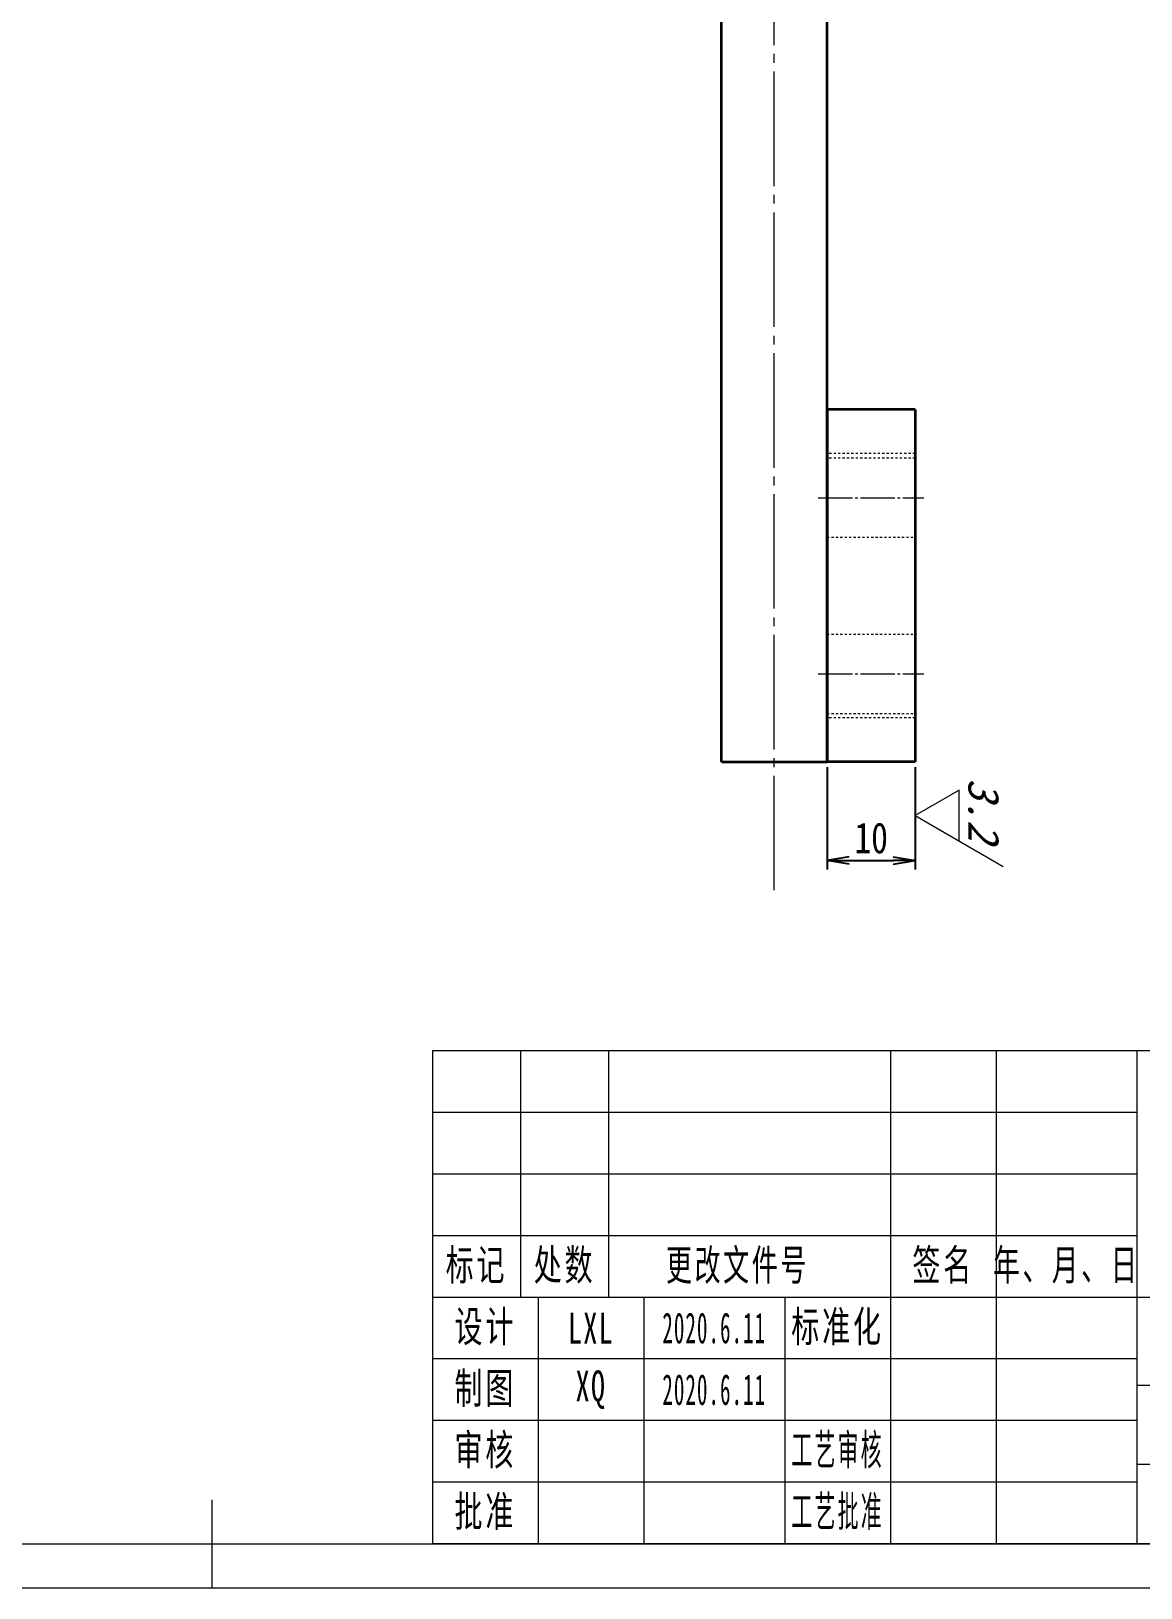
# Model space of a CAD drawing. Header units: millimetres. Extents: x -15766 to 80009, y -9701 to 15159.
# Drawn here: x -10877 to -10751, y 8886 to 9062.8 of the extents above; entities that cross this region are included whole.
import ezdxf
from ezdxf.enums import TextEntityAlignment as Align

# ---------------------------------------------------------------- set-up
doc = ezdxf.new("R2010")
doc.units = ezdxf.units.MM
doc.linetypes.add('CENTER-HOKUTO_1', pattern=[16, 13, -1, 1, -1])
doc.linetypes.add('HIDDEN-HOKUTO_1', pattern=[2, 1, -1])
doc.layers.get('DEFPOINTS').update_dxf_attribs({"lineweight": 18})
for name, color, linetype, lineweight in [('AM_7', 2, 'CENTER-HOKUTO_1', 18), ('AM_HID', 1, 'HIDDEN-HOKUTO_1', 18), ('AM_VIS', 7, 'Continuous', 18), ('CDRAFT0', 7, 'Continuous', 18), ('DIM', 253, 'Continuous', 20), ('title_frame', 7, 'Continuous', 18), ('word_dim', 9, 'Continuous', 18), ('尺寸线层', 3, 'Continuous', 18), ('粗实线层_1', 7, 'Continuous', 15), ('细实线层', 7, 'Continuous', 18)]:
    doc.layers.add(name, color=color, linetype=linetype, lineweight=lineweight)
doc.styles.add('DIM', font='', dxfattribs={"width": 0.8})
doc.styles.add('UserTxtStyle1', font='', dxfattribs={"width": 0.618357})
doc.styles.add('UserTxtStyle2', font='', dxfattribs={"width": 0.634692})
doc.styles.add('标准', font='', dxfattribs={"width": 0.667})
doc.styles.get('DIM').set_extended_font_data('NSimSun')
doc.styles.get('UserTxtStyle1').set_extended_font_data('宋体')
doc.styles.get('UserTxtStyle2').set_extended_font_data('宋体')
doc.styles.get('标准').set_extended_font_data('宋体')
doc.dimstyles.new('1-1$0', dxfattribs={"dimtxt": 3.5, "dimasz": 2.5, "dimexe": 1, "dimexo": 0.625, "dimgap": 0.8, "dimtad": 1, "dimdsep": 46, "dimtxsty": 'DIM', "dimblk": 'OPEN', "dimcen": 0, "dimdle": 5, "dimclrd": 256, "dimclre": 256, "dimclrt": 3, "dimazin": 3, "dimtfac": 0.5, "dimtmove": 0, "dimatfit": 3, "dimldrblk": 'OPEN', "dimfxl": 0, "dimtolj": 1, "dimarcsym": 0})

# ---------------------------------------------------------------- blocks, each defined once
blk = doc.blocks.new('*X1984')
at = {"layer": 'CDRAFT0'}
blk.add_line((0, 0), (420, 0), dxfattribs=at)
at = {"layer": '粗实线层_1'}
for p, q in [((210, 0), (210, 10)), ((25, 5), (415, 5))]:
    blk.add_line(p, q, dxfattribs=at)
blk = doc.blocks.new('_OPEN')
at = {"color": 0, "linetype": 'ByBlock', "lineweight": -2}
for p, q in [((-1, 0.166667), (0, 0)), ((-1, -0.166667), (0, 0)), ((0, 0), (-1, 0))]:
    blk.add_line(p, q, dxfattribs=at)
blk = doc.blocks.new('*D2109')
at = {"layer": 'DEFPOINTS', "color": 0, "transparency": 16777216}
for p in [(-10786.63, 8979.81), (-10776.63, 8979.81), (-10776.63, 8968.59)]:
    blk.add_point(p, dxfattribs=at)
at = {"layer": 'word_dim', "linetype": 'Continuous', "lineweight": -2, "transparency": 16777216}
for p, q in [((-10786.63, 8979.19), (-10786.63, 8967.59)), ((-10776.63, 8979.19), (-10776.63, 8967.59)), ((-10784.13, 8968.59), (-10779.13, 8968.59))]:
    blk.add_line(p, q, dxfattribs=at)
at = {"layer": 'word_dim', "lineweight": -2, "transparency": 16777216, "xscale": 2.5, "yscale": 2.5, "zscale": 2.5, "rotation": 180}
blk.add_blockref('_OPEN', (-10786.63, 8968.59), dxfattribs=at)
at = {"layer": 'word_dim', "lineweight": -2, "transparency": 16777216, "xscale": 2.5, "yscale": 2.5, "zscale": 2.5}
blk.add_blockref('_OPEN', (-10776.63, 8968.59), dxfattribs=at)
at = {"layer": 'word_dim', "color": 3, "transparency": 16777216, "insert": (-10781.63, 8971.14), "char_height": 3.5, "attachment_point": 5, "style": 'DIM'}
blk.add_mtext('\\A1;10', dxfattribs=at)
blk = doc.blocks.new('FINISHER_TR')
at = {"layer": 'DIM'}
for p, q in [((0, 0), (5.77, 10)), ((2.89, 5), (-2.89, 5)), ((-2.89, 5), (0, 0))]:
    blk.add_line(p, q, dxfattribs=at)
at = {"layer": 'DIM', "color": 2, "style": 'DIM', "oblique": 20}
blk.add_attdef('0.0', text='', height=3.5, dxfattribs=at).set_placement((2.89, 5), align=Align.BOTTOM_RIGHT)

msp = doc.modelspace()

# ---------------------------------------------------------------- linework, layer by layer
at = {"layer": 'AM_7'}
msp.add_line((-10792.6343, 8965.21548), (-10792.6343, 9140.39239), dxfattribs=at)
at = {"layer": 'AM_7', "ltscale": 0.3}
for p, q in [((-10787.6343, 9009.81356), (-10775.6343, 9009.81356)), ((-10787.6343, 8989.81356), (-10775.6343, 8989.81356))]:
    msp.add_line(p, q, dxfattribs=at)
at = {"layer": 'AM_HID', "ltscale": 0.25}
for p, q in [((-10776.6343, 9014.81356), (-10786.6343, 9014.81356)), ((-10776.6343, 9014.31356), (-10786.6343, 9014.31356)), ((-10786.6343, 9005.31356), (-10776.6343, 9005.31356)), ((-10786.6343, 8994.31356), (-10776.6343, 8994.31356)), ((-10786.6343, 8985.31356), (-10776.6343, 8985.31356)), ((-10776.6343, 8984.81356), (-10786.6343, 8984.81356))]:
    msp.add_line(p, q, dxfattribs=at)
at = {"layer": 'AM_VIS', "lineweight": 35}
for p, q in [((-10798.6343, 8979.81356), (-10798.6343, 9125.79431)), ((-10786.6343, 8979.81356), (-10786.6343, 9125.79431)), ((-10786.6343, 9019.81356), (-10786.6343, 8979.81356)), ((-10776.6343, 9019.81356), (-10776.6343, 8979.81356))]:
    msp.add_line(p, q, dxfattribs=at)
at = {"layer": 'AM_VIS', "lineweight": 35, "ltscale": 0.25}
for p, q in [((-10776.6343, 9019.81356), (-10786.6343, 9019.81356)), ((-10776.6343, 8979.81356), (-10786.6343, 8979.81356))]:
    msp.add_line(p, q, dxfattribs=at)
at = {"layer": 'AM_VIS', "lineweight": 35, "ltscale": 0.15}
for p, q in [((-10798.6343, 8979.81356), (-10792.6343, 8979.81356)), ((-10792.6343, 8979.81356), (-10786.6343, 8979.81356))]:
    msp.add_line(p, q, dxfattribs=at)
at = {"layer": '粗实线层_1'}
for p, q in [((-10651.45027, 8946.97315), (-10831.45027, 8946.97315)), ((-10831.45027, 8946.97315), (-10831.45027, 8890.97315)), ((-10751.45027, 8946.97315), (-10751.45027, 8890.97315)), ((-10701.45027, 8918.97315), (-10831.45027, 8918.97315)), ((-10791.45027, 8918.97315), (-10791.45027, 8890.97315)), ((-10751.45027, 8911.97315), (-10831.45027, 8911.97315)), ((-10751.45027, 8904.97315), (-10831.45027, 8904.97315)), ((-10701.45027, 8899.97315), (-10751.45027, 8899.97315)), ((-10751.45027, 8897.97315), (-10831.45027, 8897.97315)), ((-10651.45027, 8890.97315), (-10831.45027, 8890.97315))]:
    msp.add_line(p, q, dxfattribs=at)
at = {"layer": '细实线层'}
for p, q in [((-10821.45027, 8946.97315), (-10821.45027, 8918.97315)), ((-10811.45027, 8946.97315), (-10811.45027, 8918.97315)), ((-10779.45027, 8946.97315), (-10779.45027, 8890.97315)), ((-10767.45027, 8946.97315), (-10767.45027, 8890.97315)), ((-10751.45027, 8939.97315), (-10831.45027, 8939.97315)), ((-10751.45027, 8932.97315), (-10831.45027, 8932.97315)), ((-10751.45027, 8925.97315), (-10831.45027, 8925.97315)), ((-10819.45027, 8918.97315), (-10819.45027, 8890.97315)), ((-10807.45027, 8918.97315), (-10807.45027, 8890.97315)), ((-10701.45027, 8908.97315), (-10751.45027, 8908.97315))]:
    msp.add_line(p, q, dxfattribs=at)

# ---------------------------------------------------------------- block references
at = {"layer": 'title_frame'}
msp.add_blockref('*X1984', (-11066.45027, 8885.97315), dxfattribs=at)
at = {"layer": 'word_dim', "color": 3, "true_color": 0x00ff00, "rotation": 270}
msp.add_blockref('FINISHER_TR', (-10776.6343, 8973.70121), dxfattribs=at).add_auto_attribs({'0.0': '3.2'})

# ---------------------------------------------------------------- texts
at = {"layer": '尺寸线层', "char_height": 3.5, "attachment_point": 5, "line_spacing_factor": 1.15057}
for s, insert, width, style in [('\\T1.1;标记', (-10826.45027, 8922.47315), 18, '标准'), ('\\T1.1;处数', (-10816.45027, 8922.47315), 18, '标准'), ('\\T1.1;更改文件号', (-10796.81685, 8922.44916), 30, 'UserTxtStyle1'), ('\\T1.1;签名', (-10773.45027, 8922.47315), 22, '标准'), ('\\T1.1;年、月、日', (-10759.45027, 8922.47315), 30, 'UserTxtStyle2'), ('\\T1.1;标准化', (-10785.45027, 8915.47315), 22, '标准'), ('\\T1.1;设计', (-10825.45027, 8915.47315), 22, '标准'), ('{\\T1.1;LXL}', (-10813.45027, 8915.47315), 22, '标准'), ('{\\W0.5;\\T1.1;2020.6.11}', (-10799.45027, 8915.47315), 16, '标准'), ('\\T1.1;制图', (-10825.45027, 8908.47315), 22, '标准'), ('{\\T1.1;XQ}', (-10813.45027, 8908.47315), 22, '标准'), ('{\\W0.5;\\T1.1;2020.6.11}', (-10799.45027, 8908.47315), 16, '标准'), ('\\T1.1;审核', (-10825.45027, 8901.47315), 22, '标准'), ('{\\W0.5;\\T1.1;工艺审核}', (-10785.45027, 8901.47315), 22, '标准'), ('{\\T1.1;批准}', (-10825.45027, 8894.47315), 22, '标准'), ('{\\W0.5;\\T1.1;工艺批准}', (-10785.45027, 8894.47315), 22, '标准')]:
    msp.add_mtext(s, dxfattribs=dict(at, insert=insert, width=width, style=style))

# ---------------------------------------------------------------- dimensions: what is measured, and where the dimension line sits
at = {"layer": 'word_dim', "color": 3, "true_color": 0x00ff00}
dim = msp.add_linear_dim(base=(-10776.6343, 8968.58885), p1=(-10786.6343, 8979.81356), p2=(-10776.6343, 8979.81356), dimstyle='1-1$0', dxfattribs=at)
dim.commit()
dim.dimension.update_dxf_attribs({"geometry": '*D2109', "text_midpoint": (-10781.6343, 8971.13885)})

doc.saveas('drawing.dxf')
